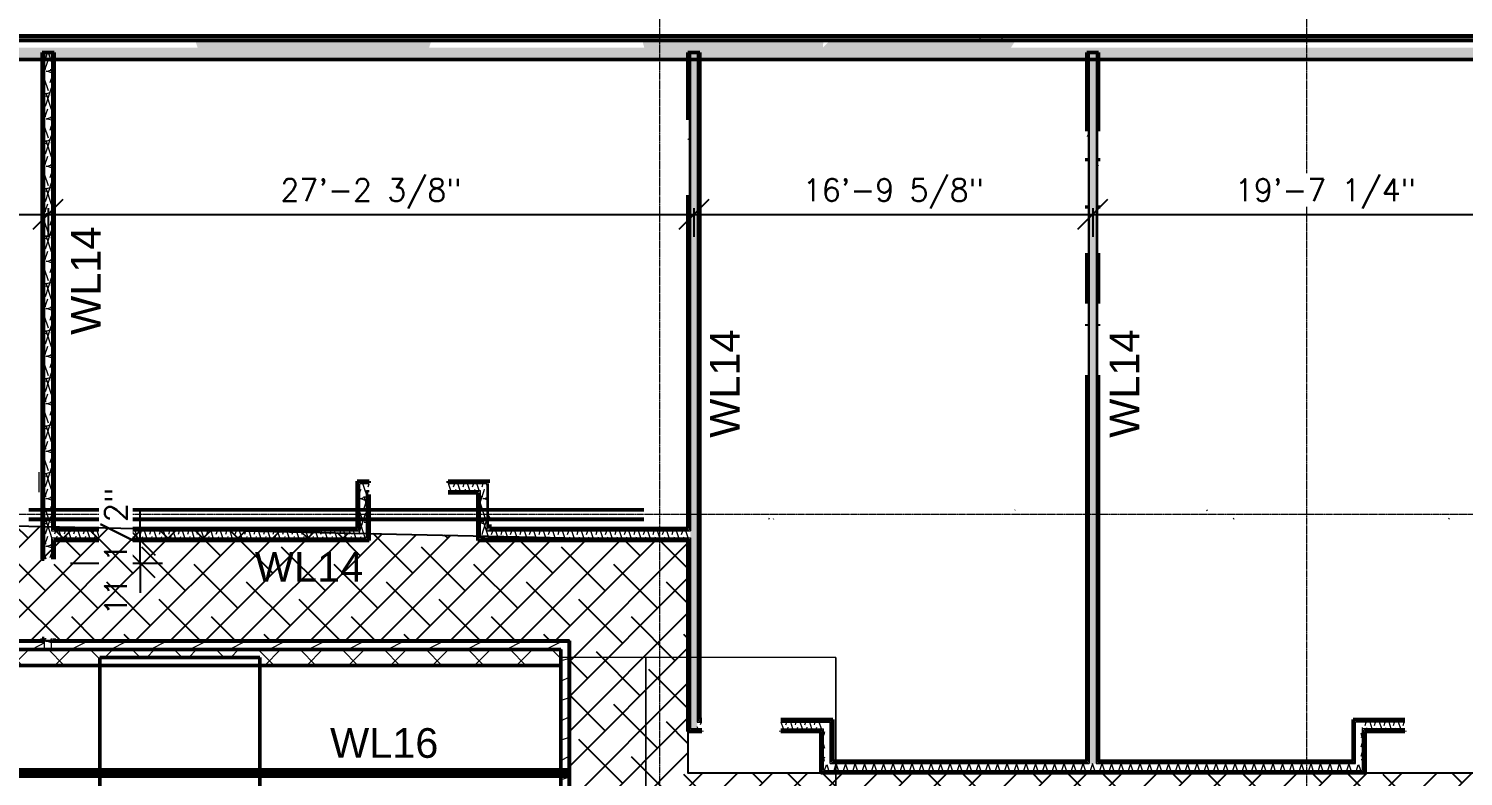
# Model space of a CAD drawing. Header units: inches. Extents: x -4294 to -464, y 9706 to 12475.
# Drawn here: x -3473 to -2748, y 11715 to 12093 of the extents above; entities that cross this region are included whole.
import ezdxf

# ---------------------------------------------------------------- set-up
doc = ezdxf.new("R2010")
doc.units = ezdxf.units.IN
doc.header["$MEASUREMENT"] = 0
for name, pattern in [('Aligning Line 1_8_', [0.25, 0.125, -0.125]), ('Dash 1_16_', [0.125, 0.0625, -0.0625]), ('Double Dash 3_8_', [1, 0.375, -0.125, 0.125, -0.125, 0.125, -0.125]), ('Grid Line 1_2_', [0.875, 0.5, -0.125, 0.125, -0.125])]:
    doc.linetypes.add(name, pattern=pattern)
for name, color, linetype, lineweight in [('0-1', 7, 'Continuous', 5), ('0-4', 147, 'Aligning Line 1_8_', 9), ('A-ANNO-DIMS', 211, 'Continuous', 9), ('A-DETL-THIN', 151, 'Continuous', 9), ('A-FLOR-1', 10, 'Continuous', 13), ('A-FLOR-2', 250, 'Continuous', 50), ('A-WALL', 113, 'Continuous', 13), ('A-WALL-10', 113, 'Continuous', 50), ('A-WALL-3', 10, 'Continuous', 13), ('A-WALL-5', 250, 'Continuous', 50), ('A-WALL-9', 113, 'Continuous', 5), ('A-WALL-PATT-2', 53, 'Continuous', 9), ('A-WALL-PATT-3', 8, 'Continuous', 9), ('A-WALL-PATT-4', 252, 'Continuous', 9), ('A-WALL-PATT-5', 111, 'Continuous', 9), ('C-PROP-LINE-1', 250, 'Double Dash 3_8_', 50), ('C-PROP-LINE-2', 91, 'Dash 1_16_', 50), ('I-WALL', 2, 'Continuous', 13), ('I-WALL-1', 2, 'Continuous', 50), ('I-WALL-2', 2, 'Continuous', 50), ('S-FNDN-4', 250, 'Continuous', 50), ('S-GRID-1', 1, 'Grid Line 1_2_', 9)]:
    doc.layers.add(name, color=color, linetype=linetype, lineweight=lineweight)
doc.layers.add('LOAD_HATCH', color=8, linetype='Continuous')
doc.layers.add('loads', color=1, linetype='Continuous')
doc.styles.add('Arial', font='arial.ttf', dxfattribs={"height": 22.5})
doc.styles.add('Century Gothic', font='simplex.shx', dxfattribs={"height": 11.25})
doc.dimstyles.new('OD__1_8__Tol__', dxfattribs={"dimscale": 12, "dimtxt": 11.746893, "dimasz": 1.25, "dimexe": 0.9375, "dimexo": 0.625, "dimgap": 0.15625, "dimtad": 1, "dimdec": 3, "dimrnd": 0.125, "dimzin": 3, "dimdsep": 46, "dimlunit": 4, "dimtxsty": 'Century Gothic', "dimsah": 1, "dimcen": 0.09, "dimdle": 0.9375, "dimazin": 0, "dimtfac": 1, "dimtdec": 4, "dimtix": 1, "dimtmove": 0, "dimatfit": 3, "dimfxl": 1, "dimtvp": 1, "dimtfill": 1, "dimfrac": 2, "dimtolj": 1, "dimtzin": 0, "dimarcsym": 2})
pattern_1 = [(0, (0, 0), (38.4, 9.6), [1.584, -27.216, 1.584, -27.216, -153.6]), (0, (0, 0), (38.4, 9.6), [-57.6, 1.584, -56.016, 1.584, -27.216, -67.2]), (0, (0, 0), (38.4, 9.6), [-144, 1.584, -17.616, 1.584, -46.416]), (120, (14.4, 4.8), (-27.513844, 28.4553755), [1.584, -27.216, 1.584, -27.216, -153.6]), (120, (14.4, 4.8), (-27.513844, 28.4553755), [-57.6, 1.584, -56.016, 1.584, -27.216, -67.2]), (120, (14.4, 4.8), (-27.513844, 28.4553755), [-144, 1.584, -17.616, 1.584, -46.416]), (240, (19.2, 24), (-10.886156, -38.0553755), [1.584, -27.216, 1.584, -27.216, -153.6]), (240, (19.2, 24), (-10.886156, -38.0553755), [-57.6, 1.584, -56.016, 1.584, -27.216, -67.2]), (240, (19.2, 24), (-10.886156, -38.0553755), [-144, 1.584, -17.616, 1.584, -46.416])]
pattern_2 = [(0, (3860.724, -12118.589), (38.4, 9.6), [1.584, -27.216, 1.584, -27.216, -153.6]), (0, (3860.724, -12118.589), (38.4, 9.6), [-57.6, 1.584, -56.016, 1.584, -27.216, -67.2]), (0, (3860.724, -12118.589), (38.4, 9.6), [-144, 1.584, -17.616, 1.584, -46.416]), (120, (3875.124, -12113.789), (-27.513844, 28.4553755), [1.584, -27.216, 1.584, -27.216, -153.6]), (120, (3875.124, -12113.789), (-27.513844, 28.4553755), [-57.6, 1.584, -56.016, 1.584, -27.216, -67.2]), (120, (3875.124, -12113.789), (-27.513844, 28.4553755), [-144, 1.584, -17.616, 1.584, -46.416]), (240, (3879.924, -12094.589), (-10.886156, -38.0553755), [1.584, -27.216, 1.584, -27.216, -153.6]), (240, (3879.924, -12094.589), (-10.886156, -38.0553755), [-57.6, 1.584, -56.016, 1.584, -27.216, -67.2]), (240, (3879.924, -12094.589), (-10.886156, -38.0553755), [-144, 1.584, -17.616, 1.584, -46.416])]
pattern_3 = [(161.57, (3861.3237, -12117.9894), (-4.80033747, -0.00041462), [0, -34.152, 3.792, 0]), (18.43, (3860.1237, -12117.9894), (-4.80033747, 0.00041462), [0, -34.152, 3.792, 0]), (108.43, (3861.3237, -12117.9894), (2.39913218, -12.00105099), [11.382, -26.562]), (71.57, (3860.1237, -12117.9894), (2.39913218, 12.00105099), [11.382, -26.562])]
pattern_4 = [(216.87, (3868.7207, -12098.5974), (59.9755286, 39.9843071), [9.996, -89.964]), (206.565, (3880.716, -12104.595), (-19.991807, -19.992219), [22.352, -22.352]), (198.435, (3880.716, -12114.5914), (-39.983821, -19.991955), [12.644, -50.576])]

# ---------------------------------------------------------------- blocks, each defined once
blk = doc.blocks.new('CTR - 1st Phase -Stairs _ Elevators_rvt-1-FLOOR PLAN - BASEMENT')
at = {"layer": 'A-WALL-PATT-4'}
h = blk.add_hatch(dxfattribs=at)
h.set_pattern_fill('FP_32', color=256, style=0, pattern_type=2)
h.set_pattern_definition([(45, (0, 0), (-10.606602, 10.606602), []), (135, (0, 0), (-10.606602, -10.606602), [])])
h.paths.add_polyline_path([(-3437.3, 11770.99), (-3437.3, 11774.99), (-3356.44, 11774.99), (-3356.44, 11770.99), (-3204.37, 11770.99), (-3204.37, 11778.99), (-3748.91, 11778.99), (-3748.91, 11770.99), (-3449.76, 11770.99)], flags=0)
at = {"layer": 'A-WALL-5'}
for p, q in [((-3204.37, 11778.99), (-3748.91, 11778.99)), ((-3204.37, 11770.99), (-3204.37, 11778.99)), ((-3748.91, 11770.99), (-3204.37, 11770.99))]:
    blk.add_line(p, q, dxfattribs=at)
blk = doc.blocks.new('Family - ___-1870574-FLOOR PLAN - BASEMENT')
at = {"layer": 'C-PROP-LINE-2'}
blk.add_line((-2098.26, 12088.59), (-3831.16, 12088.59), dxfattribs=at)
blk = doc.blocks.new('Family - ___-1878392-FLOOR PLAN - BASEMENT')
at = {"layer": 'C-PROP-LINE-1'}
blk.add_line((-3833.41, 12088.69), (-613.69, 12088.69), dxfattribs=at)
blk = doc.blocks.new('Family - ___-1870574-FLOOR PLAN - 1ST FLOOR')
at = {"layer": 'C-PROP-LINE-2'}
blk.add_line((-2098.26, 12088.59), (-3831.16, 12088.59), dxfattribs=at)
blk = doc.blocks.new('_Oblique')
at = {"color": 0, "linetype": 'ByBlock', "lineweight": -2}
blk.add_line((-0.5, -0.5), (0.5, 0.5), dxfattribs=at)
blk = doc.blocks.new('*D251')
at = {"layer": 'A-ANNO-DIMS', "color": 0, "lineweight": -2}
for p, q in [((-4038.48, 11767.74), (-4038.48, 12097.44)), ((-2525.91, 12086.19), (-4049.73, 12086.19)), ((-3756.41, 11778.99), (-4049.73, 11778.99))]:
    blk.add_line(p, q, dxfattribs=at)
at = {"layer": 'Defpoints', "color": 0}
for p in [(-4038.48, 12086.19), (-2518.41, 12086.19), (-3748.91, 11778.99)]:
    blk.add_point(p, dxfattribs=at)
at = {"layer": 'A-ANNO-DIMS', "color": 0, "lineweight": -2, "xscale": 15, "yscale": 15, "zscale": 15}
for p, rotation in [((-4038.48, 12086.19), 89.99999999999993), ((-4038.48, 11778.99), 269.9999999999999)]:
    blk.add_blockref('_Oblique', p, dxfattribs=dict(at, rotation=rotation))
at = {"layer": 'A-ANNO-DIMS', "color": 0, "insert": (-4048.93, 11932.59), "char_height": 11.25, "attachment_point": 5, "rotation": 90, "style": 'Century Gothic', "bg_fill": 3, "box_fill_scale": 1.25, "bg_fill_color": 257, "bg_fill_transparency": 0}
blk.add_mtext('\\A1;25\'-7 1/4"', dxfattribs=at)
blk = doc.blocks.new('*D255')
at = {"layer": 'A-ANNO-DIMS', "color": 0, "lineweight": -2}
for p, q in [((-3416.97, 11834.15), (-3416.97, 11849.15)), ((-3420.07, 11834.15), (-3405.72, 11834.15)), ((-3416.97, 11822.65), (-3416.97, 11834.15)), ((-3452.27, 11822.65), (-3405.72, 11822.65)), ((-3416.97, 11822.65), (-3416.97, 11807.65))]:
    blk.add_line(p, q, dxfattribs=at)
at = {"layer": 'Defpoints', "color": 0}
blk.add_point((-3459.77, 11822.65), dxfattribs=at)
at = {"layer": 'A-ANNO-DIMS', "color": 0, "lineweight": -2, "xscale": 15, "yscale": 15, "zscale": 15}
for p, rotation in [((-3416.97, 11834.15), 270), ((-3416.97, 11822.65), 90)]:
    blk.add_blockref('_Oblique', p, dxfattribs=dict(at, rotation=rotation))
at = {"layer": 'A-ANNO-DIMS', "color": 0, "insert": (-3427.41, 11828.4), "char_height": 11.25, "attachment_point": 5, "rotation": 90, "style": 'Century Gothic', "bg_fill": 3, "box_fill_scale": 1.25, "bg_fill_color": 257, "bg_fill_transparency": 0}
blk.add_mtext('\\A1;11 1/2"', dxfattribs=at)
at = {"layer": 'Defpoints', "color": 0}
for p in [(-3427.57, 11834.15), (-3416.97, 11834.15)]:
    blk.add_point(p, dxfattribs=at)
blk = doc.blocks.new('*D266')
at = {"layer": 'A-ANNO-DIMS', "color": 0, "lineweight": -2}
for p, q in [((-3828.32, 12001.99), (-3828.32, 11987.63)), ((-3463.52, 12001.99), (-3463.52, 11987.63)), ((-3839.57, 11998.88), (-3452.27, 11998.88))]:
    blk.add_line(p, q, dxfattribs=at)
at = {"layer": 'Defpoints', "color": 0}
for p in [(-3828.32, 12009.49), (-3463.52, 12009.49), (-3463.52, 11998.88)]:
    blk.add_point(p, dxfattribs=at)
at = {"layer": 'A-ANNO-DIMS', "color": 0, "lineweight": -2, "xscale": 15, "yscale": 15, "zscale": 15, "rotation": 180}
blk.add_blockref('_Oblique', (-3828.32, 11998.88), dxfattribs=at)
at = {"layer": 'A-ANNO-DIMS', "color": 0, "lineweight": -2, "xscale": 15, "yscale": 15, "zscale": 15}
blk.add_blockref('_Oblique', (-3463.52, 11998.88), dxfattribs=at)
at = {"layer": 'A-ANNO-DIMS', "color": 0, "insert": (-3645.92, 12009.33), "char_height": 11.25, "attachment_point": 5, "style": 'Century Gothic', "bg_fill": 3, "box_fill_scale": 1.25, "bg_fill_color": 257, "bg_fill_transparency": 0}
blk.add_mtext('\\A1;30\'-4 3/4"', dxfattribs=at)
blk = doc.blocks.new('*D267')
at = {"layer": 'A-ANNO-DIMS', "color": 0, "lineweight": -2}
for p, q in [((-3463.52, 12001.99), (-3463.52, 11987.63)), ((-3137.12, 12001.99), (-3137.12, 11987.63)), ((-3474.77, 11998.88), (-3125.87, 11998.88))]:
    blk.add_line(p, q, dxfattribs=at)
at = {"layer": 'Defpoints', "color": 0}
for p in [(-3463.52, 12009.49), (-3137.12, 12009.49), (-3137.12, 11998.88)]:
    blk.add_point(p, dxfattribs=at)
at = {"layer": 'A-ANNO-DIMS', "color": 0, "lineweight": -2, "xscale": 15, "yscale": 15, "zscale": 15, "rotation": 180}
blk.add_blockref('_Oblique', (-3463.52, 11998.88), dxfattribs=at)
at = {"layer": 'A-ANNO-DIMS', "color": 0, "lineweight": -2, "xscale": 15, "yscale": 15, "zscale": 15}
blk.add_blockref('_Oblique', (-3137.12, 11998.88), dxfattribs=at)
at = {"layer": 'A-ANNO-DIMS', "color": 0, "insert": (-3300.32, 12009.33), "char_height": 11.25, "attachment_point": 5, "style": 'Century Gothic', "bg_fill": 3, "box_fill_scale": 1.25, "bg_fill_color": 257, "bg_fill_transparency": 0}
blk.add_mtext('\\A1;27\'-2 3/8"', dxfattribs=at)
blk = doc.blocks.new('*D268')
at = {"layer": 'A-ANNO-DIMS', "color": 0, "lineweight": -2}
for p, q in [((-3137.12, 12001.99), (-3137.12, 11987.63)), ((-2935.52, 12001.99), (-2935.52, 11987.63)), ((-3148.37, 11998.88), (-2924.27, 11998.88))]:
    blk.add_line(p, q, dxfattribs=at)
at = {"layer": 'Defpoints', "color": 0}
for p in [(-3137.12, 12009.49), (-2935.52, 12009.49), (-2935.52, 11998.88)]:
    blk.add_point(p, dxfattribs=at)
at = {"layer": 'A-ANNO-DIMS', "color": 0, "lineweight": -2, "xscale": 15, "yscale": 15, "zscale": 15, "rotation": 180}
blk.add_blockref('_Oblique', (-3137.12, 11998.88), dxfattribs=at)
at = {"layer": 'A-ANNO-DIMS', "color": 0, "lineweight": -2, "xscale": 15, "yscale": 15, "zscale": 15}
blk.add_blockref('_Oblique', (-2935.52, 11998.88), dxfattribs=at)
at = {"layer": 'A-ANNO-DIMS', "color": 0, "insert": (-3036.32, 12009.33), "char_height": 11.25, "attachment_point": 5, "style": 'Century Gothic', "bg_fill": 3, "box_fill_scale": 1.25, "bg_fill_color": 257, "bg_fill_transparency": 0}
blk.add_mtext('\\A1;16\'-9 5/8"', dxfattribs=at)
blk = doc.blocks.new('*D269')
at = {"layer": 'A-ANNO-DIMS', "color": 0, "lineweight": -2}
for p, q in [((-2935.52, 12001.99), (-2935.52, 11987.63)), ((-2700.32, 12001.99), (-2700.32, 11987.63)), ((-2946.77, 11998.88), (-2689.07, 11998.88))]:
    blk.add_line(p, q, dxfattribs=at)
at = {"layer": 'Defpoints', "color": 0}
for p in [(-2935.52, 12009.49), (-2700.32, 12009.49), (-2700.32, 11998.88)]:
    blk.add_point(p, dxfattribs=at)
at = {"layer": 'A-ANNO-DIMS', "color": 0, "lineweight": -2, "xscale": 15, "yscale": 15, "zscale": 15, "rotation": 180}
blk.add_blockref('_Oblique', (-2935.52, 11998.88), dxfattribs=at)
at = {"layer": 'A-ANNO-DIMS', "color": 0, "lineweight": -2, "xscale": 15, "yscale": 15, "zscale": 15}
blk.add_blockref('_Oblique', (-2700.32, 11998.88), dxfattribs=at)
at = {"layer": 'A-ANNO-DIMS', "color": 0, "insert": (-2817.92, 12009.33), "char_height": 11.25, "attachment_point": 5, "style": 'Century Gothic', "bg_fill": 3, "box_fill_scale": 1.25, "bg_fill_color": 257, "bg_fill_transparency": 0}
blk.add_mtext('\\A1;19\'-7 1/4"', dxfattribs=at)
blk = doc.blocks.new('zw$4457')
at = {"layer": 'A-WALL'}
blk.add_hatch(color=256, dxfattribs=at).paths.add_polyline_path([(656.6, -579.6), (656.6, -339.35), (656.35, -339.3769), (656.35, -579.6)], flags=0)
at = {"layer": 'A-WALL-9'}
blk.add_hatch(color=256, dxfattribs=at).paths.add_polyline_path([(394.825, -339.6), (656.35, -339.6), (656.35, -339.35), (112.0625, -339.35), (112.0625, -339.6), (300.6932, -339.6)], flags=0)
at = {"layer": 'A-WALL-PATT-5'}
h = blk.add_hatch(dxfattribs=at)
h.set_pattern_fill('FP_3', color=256, style=0, pattern_type=2)
h.set_pattern_definition(pattern_2)
h.paths.add_polyline_path([(394.825, -281.4375), (394.825, -218.5861), (394.2, -218.5891), (394.2, -281.4375)], flags=0)
h.paths.add_polyline_path([(394.2, -215.095), (394.825, -215.0891), (394.825, -37.9), (394.2, -37.9), (394.2, -215.0891)], flags=0)
h = blk.add_hatch(dxfattribs=at)
h.set_pattern_fill('FP_3', color=256, style=0, pattern_type=2)
h.set_pattern_definition(pattern_2)
h.paths.add_polyline_path([(395.45, -281.4375), (395.45, -218.5891), (394.825, -218.5891), (394.825, -281.4375)], flags=0)
h.paths.add_polyline_path([(394.825, -215.0921), (395.45, -215.0891), (395.45, -37.9), (394.825, -37.9), (394.825, -215.0891)], flags=0)
h = blk.add_hatch(dxfattribs=at)
h.set_pattern_fill('FP_19', color=256, style=0, pattern_type=2)
h.set_pattern_definition(pattern_3)
h.paths.add_polyline_path([(397.1688, -281.4375), (398.95, -281.4375), (398.95, -37.9), (395.45, -37.9), (395.45, -281.4375)], flags=0)
h = blk.add_hatch(dxfattribs=at)
h.set_pattern_fill('FP_3', color=256, style=0, pattern_type=2)
h.set_pattern_definition(pattern_2)
h.paths.add_polyline_path([(399.575, -279.6875), (399.575, -161.5621), (398.95, -161.5621), (398.95, -279.6875)], flags=0)
h.paths.add_polyline_path([(398.95, -158.0621), (399.575, -158.0621), (399.575, -37.9), (398.95, -37.9), (398.95, -149.6536)], flags=0)
h = blk.add_hatch(dxfattribs=at)
h.set_pattern_fill('FP_3', color=256, style=0, pattern_type=2)
h.set_pattern_definition(pattern_2)
h.paths.add_polyline_path([(399.948, -279.0625), (400.2, -279.0625), (400.2, -161.5621), (399.575, -161.5621), (399.575, -279.0625), (399.6344, -279.0625)], flags=0)
h.paths.add_polyline_path([(400.2, -158.0621), (400.2, -37.9), (399.575, -37.9), (399.575, -158.0621), (399.8872, -158.0621)], flags=0)
h = blk.add_hatch(dxfattribs=at)
h.set_pattern_fill('FP_3', color=256, style=0, pattern_type=2)
h.set_pattern_definition(pattern_2)
h.paths.add_polyline_path([(720.6, -381), (721.225, -381), (721.225, -283.8125), (720.6, -283.8125), (720.6, -380.375)], flags=0)
h.paths.add_polyline_path([(721.225, -279.0625), (721.225, -37.9), (720.6, -37.9), (720.6, -279.0625)], flags=0)
h = blk.add_hatch(dxfattribs=at)
h.set_pattern_fill('FP_3', color=256, style=0, pattern_type=2)
h.set_pattern_definition(pattern_2)
h.paths.add_polyline_path([(721.225, -380.375), (721.85, -380.375), (721.85, -283.1875), (721.225, -283.1875), (721.225, -378.0033)], flags=0)
h.paths.add_polyline_path([(721.85, -279.6875), (721.85, -37.9), (721.225, -37.9), (721.225, -279.6875)], flags=0)
h = blk.add_hatch(dxfattribs=at)
h.set_pattern_fill('FP_19', color=256, style=0, pattern_type=2)
h.set_pattern_definition(pattern_3)
h.paths.add_polyline_path([(721.85, -379.75), (725.35, -379.75), (725.35, -37.9), (721.85, -37.9), (721.85, -378.0033)], flags=0)
h = blk.add_hatch(dxfattribs=at)
h.set_pattern_fill('FP_3', color=256, style=0, pattern_type=2)
h.set_pattern_definition(pattern_2)
h.paths.add_polyline_path([(725.35, -376.25), (725.975, -376.25), (725.975, -37.9), (725.35, -37.9), (725.35, -336.4852)], flags=0)
h = blk.add_hatch(dxfattribs=at)
h.set_pattern_fill('FP_3', color=256, style=0, pattern_type=2)
h.set_pattern_definition(pattern_2)
h.paths.add_polyline_path([(725.975, -375.625), (726.6, -375.625), (726.6, -37.9), (725.975, -37.9), (725.975, -336.4852)], flags=0)
h = blk.add_hatch(dxfattribs=at)
h.set_pattern_fill('FP_3', color=256, style=0, pattern_type=2)
h.set_pattern_definition(pattern_2)
h.paths.add_polyline_path([(922.825, -395.95), (922.825, -205.1), (922.2, -205.1), (922.2, -395.95)], flags=0)
h.paths.add_polyline_path([(922.2, -201.6), (922.825, -201.5513), (922.825, -37.9), (922.2, -37.9), (922.2, -77.725), (922.3264, -77.725), (922.3264, -91.225), (922.2, -91.225), (922.2, -92.725), (922.3264, -92.725), (922.3264, -115.225), (922.2, -115.225), (922.2, -116.725), (922.3264, -116.725), (922.3264, -139.225), (922.2, -139.225), (922.2, -164.725), (922.3264, -164.725), (922.3264, -175.225), (922.2, -175.225), (922.2, -175.975), (922.3264, -175.975), (922.3264, -200.975), (922.2, -200.975), (922.2, -201.5513)], flags=0)
h = blk.add_hatch(dxfattribs=at)
h.set_pattern_fill('FP_3', color=256, style=0, pattern_type=2)
h.set_pattern_definition(pattern_2)
h.paths.add_polyline_path([(922.825, -396.575), (923.45, -396.572), (923.45, -205.1), (922.825, -205.1), (922.825, -395.95)], flags=0)
h.paths.add_polyline_path([(922.825, -201.6), (923.45, -201.5513), (923.45, -37.9), (922.825, -37.9), (922.825, -201.5513)], flags=0)
h = blk.add_hatch(dxfattribs=at)
h.set_pattern_fill('FP_19', color=256, style=0, pattern_type=2)
h.set_pattern_definition(pattern_3)
h.paths.add_polyline_path([(926.95, -397.2), (926.95, -37.9), (923.45, -37.9), (923.45, -397.2)], flags=0)
h = blk.add_hatch(dxfattribs=at)
h.set_pattern_fill('FP_3', color=256, style=0, pattern_type=2)
h.set_pattern_definition(pattern_2)
h.paths.add_polyline_path([(927.575, -396.575), (927.575, -205.1), (926.95, -205.1), (926.95, -396.575)], flags=0)
h.paths.add_polyline_path([(926.95, -201.6), (927.575, -201.5513), (927.575, -37.9), (926.95, -37.9), (926.95, -201.5513)], flags=0)
h = blk.add_hatch(dxfattribs=at)
h.set_pattern_fill('FP_3', color=256, style=0, pattern_type=2)
h.set_pattern_definition(pattern_2)
h.paths.add_polyline_path([(928.2, -395.95), (928.2, -205.1), (927.575, -205.1), (927.575, -395.95)], flags=0)
h.paths.add_polyline_path([(928.2, -201.6), (928.2, -37.9), (927.575, -37.9), (927.575, -201.6)], flags=0)
h = blk.add_hatch(dxfattribs=at)
h.set_pattern_fill('FP_19', color=256, style=0, pattern_type=2)
h.set_pattern_definition(pattern_3)
h.paths.add_polyline_path([(559.475, -259.1875), (559.475, -255.6875), (554.725, -255.6875), (554.725, -259.1875), (558.225, -259.1875)], flags=0)
h.paths.add_polyline_path([(619.2041, -259.1875), (619.2041, -255.6875), (599.475, -255.6875), (599.475, -259.1875), (617.6845, -259.1875)], flags=0)
h = blk.add_hatch(dxfattribs=at)
h.set_pattern_fill('FP_19', color=256, style=0, pattern_type=2)
h.set_pattern_definition(pattern_3)
h.paths.add_polyline_path([(558.225, -279.6875), (558.225, -259.1875), (554.725, -259.1875), (554.725, -279.6875)], flags=0)
h = blk.add_hatch(dxfattribs=at)
h.set_pattern_fill('FP_3', color=256, style=0, pattern_type=2)
h.set_pattern_definition(pattern_2)
h.paths.add_polyline_path([(558.225, -283.1875), (558.85, -283.185), (558.8283, -259.8125), (558.225, -259.8125), (558.225, -279.6875)], flags=0)
h = blk.add_hatch(dxfattribs=at)
h.set_pattern_fill('FP_3', color=256, style=0, pattern_type=2)
h.set_pattern_definition(pattern_2)
h.paths.add_polyline_path([(559.475, -283.8125), (559.475, -260.4375), (558.85, -260.4375), (558.85, -283.8125), (558.9616, -283.8125)], flags=0)
h = blk.add_hatch(dxfattribs=at)
h.set_pattern_fill('FP_3', color=256, style=0, pattern_type=2)
h.set_pattern_definition(pattern_2)
h.paths.add_polyline_path([(614.9675, -283.8125), (615.0791, -283.8125), (615.0791, -260.4375), (614.4541, -260.4375), (614.4541, -283.8125)], flags=0)
h = blk.add_hatch(dxfattribs=at)
h.set_pattern_fill('FP_19', color=256, style=0, pattern_type=2)
h.set_pattern_definition(pattern_3)
h.paths.add_polyline_path([(619.2041, -279.6875), (619.2041, -259.1875), (615.7041, -259.1875), (615.7041, -279.6875), (617.6845, -279.6875)], flags=0)
h = blk.add_hatch(dxfattribs=at)
h.set_pattern_fill('FP_3', color=256, style=0, pattern_type=2)
h.set_pattern_definition(pattern_2)
h.paths.add_polyline_path([(619.2041, -279.0625), (619.8291, -279.0625), (619.8291, -255.6875), (619.2041, -255.6875), (619.2041, -278.4375)], flags=0)
h = blk.add_hatch(dxfattribs=at)
h.set_pattern_fill('FP_3', color=256, style=0, pattern_type=2)
h.set_pattern_definition(pattern_2)
h.paths.add_polyline_path([(619.8291, -278.4375), (620.4541, -278.4375), (620.4541, -255.0625), (619.8291, -255.0625), (619.8291, -278.4336)], flags=0)
h = blk.add_hatch(dxfattribs=at)
h.set_pattern_fill('FP_19', color=256, style=0, pattern_type=2)
h.set_pattern_definition(pattern_3)
h.paths.add_polyline_path([(395.45, -339.35), (398.95, -339.35), (398.95, -333.9375), (395.45, -333.9375), (395.45, -339.3466)], flags=0)
h.paths.add_polyline_path([(397.1688, -293.9375), (398.95, -293.9375), (398.95, -281.4375), (395.45, -281.4375), (395.45, -293.9375), (397.1375, -293.9375)], flags=0)
h = blk.add_hatch(dxfattribs=at)
h.set_pattern_fill('FP_19', color=256, style=0, pattern_type=2)
h.set_pattern_definition(pattern_3)
h.paths.add_polyline_path([(548.7733, -283.1875), (558.225, -283.1875), (558.225, -279.6875), (398.95, -279.6875), (398.95, -283.1875), (540.8278, -283.1875)], flags=0)
h = blk.add_hatch(dxfattribs=at)
h.set_pattern_fill('FP_3', color=256, style=0, pattern_type=2)
h.set_pattern_definition(pattern_2)
h.paths.add_polyline_path([(438.5155, -279.6875), (554.725, -279.6875), (554.725, -279.0625), (399.575, -279.065), (399.575, -279.6875), (433.9911, -279.6875)], flags=0)
h = blk.add_hatch(dxfattribs=at)
h.set_pattern_fill('FP_3', color=256, style=0, pattern_type=2)
h.set_pattern_definition(pattern_2)
h.paths.add_polyline_path([(548.7733, -279.0625), (554.1, -279.0625), (554.1, -278.4375), (400.2, -278.4375), (400.2, -279.0625), (532.3806, -279.0625)], flags=0)
h = blk.add_hatch(dxfattribs=at)
h.set_pattern_fill('FP_19', color=256, style=0, pattern_type=2)
h.set_pattern_definition(pattern_3)
h.paths.add_polyline_path([(714.16, -283.1875), (721.85, -283.1875), (721.85, -279.6875), (615.7041, -279.6875), (615.7041, -283.1875), (686.5956, -283.1875)], flags=0)
h = blk.add_hatch(dxfattribs=at)
h.set_pattern_fill('FP_3', color=256, style=0, pattern_type=2)
h.set_pattern_definition(pattern_2)
h.paths.add_polyline_path([(721.225, -279.6875), (721.225, -279.0625), (619.2041, -279.0625), (619.2041, -279.6875), (720.6, -279.6875)], flags=0)
h = blk.add_hatch(dxfattribs=at)
h.set_pattern_fill('FP_3', color=256, style=0, pattern_type=2)
h.set_pattern_definition(pattern_2)
h.paths.add_polyline_path([(656.2041, -279.0625), (720.6, -279.0625), (720.6, -278.4375), (619.8291, -278.4375), (619.8291, -279.0625), (631.4667, -279.0625)], flags=0)
h = blk.add_hatch(dxfattribs=at)
h.set_pattern_fill('FP_3', color=256, style=0, pattern_type=2)
h.set_pattern_definition(pattern_2)
h.paths.add_polyline_path([(548.7733, -283.8125), (558.85, -283.8125), (558.85, -283.1875), (399.575, -283.1875), (399.575, -283.8125), (542.1077, -283.8125)], flags=0)
h = blk.add_hatch(dxfattribs=at)
h.set_pattern_fill('FP_3', color=256, style=0, pattern_type=2)
h.set_pattern_definition(pattern_2)
h.paths.add_polyline_path([(554.725, -284.4375), (559.475, -284.4375), (559.475, -283.8125), (400.2, -283.8125), (400.2, -284.4375), (548.7733, -284.4375)], flags=0)
h = blk.add_hatch(dxfattribs=at)
h.set_pattern_fill('FP_3', color=256, style=0, pattern_type=2)
h.set_pattern_definition(pattern_2)
h.paths.add_polyline_path([(714.16, -284.4375), (720.6, -284.4375), (720.6, -283.8125), (614.4541, -283.8125), (614.4541, -284.4375), (686.5956, -284.4375)], flags=0)
h = blk.add_hatch(dxfattribs=at)
h.set_pattern_fill('FP_3', color=256, style=0, pattern_type=2)
h.set_pattern_definition(pattern_2)
h.paths.add_polyline_path([(720.6, -283.8125), (721.225, -283.8125), (721.2209, -283.1875), (615.0791, -283.1875), (615.0791, -283.8125), (714.16, -283.8125)], flags=0)
h = blk.add_hatch(dxfattribs=at)
h.set_pattern_fill('FP_7', color=256, style=0, pattern_type=2)
h.set_pattern_definition(pattern_4)
h.paths.add_polyline_path([(115.5625, -339.35), (395.45, -339.3466), (395.45, -335.85), (115.5625, -335.8514), (115.5625, -336.4852)], flags=0)
h.paths.add_polyline_path([(656.35, -339.35), (656.6, -339.35), (656.6, -335.85), (398.95, -335.85), (398.95, -339.35), (655.838, -339.35)], flags=0)
h = blk.add_hatch(dxfattribs=at)
h.set_pattern_fill('FP_3', color=256, style=0, pattern_type=2)
h.set_pattern_definition(pattern_2)
h.paths.add_polyline_path([(177.675, -335.85), (394.825, -335.85), (394.825, -335.225), (116.1875, -335.225), (116.1875, -335.85), (157.525, -335.85)], flags=0)
h.paths.add_polyline_path([(656.6, -335.85), (660.1, -335.85), (660.0984, -335.225), (399.575, -335.225), (399.575, -335.85), (656.35, -335.85)], flags=0)
h = blk.add_hatch(dxfattribs=at)
h.set_pattern_fill('FP_7', color=256, style=0, pattern_type=2)
h.set_pattern_definition(pattern_4)
h.paths.add_polyline_path([(656.601, -579.85), (660.1, -579.85), (660.1, -335.85), (656.6, -335.85), (656.6, -579.85)], flags=0)
h = blk.add_hatch(dxfattribs=at)
h.set_pattern_fill('FP_3', color=256, style=0, pattern_type=2)
h.set_pattern_definition(pattern_2)
h.paths.add_polyline_path([(660.725, -583.35), (660.725, -335.225), (660.1, -335.225), (660.1546, -583.35)], flags=0)
h = blk.add_hatch(dxfattribs=at)
h.set_pattern_fill('FP_19', color=256, style=0, pattern_type=2)
h.set_pattern_definition(pattern_3)
h.paths.add_polyline_path([(725.35, -379.75), (727.6, -379.75), (727.6, -376.25), (725.35, -376.25), (725.35, -378.8125)], flags=0)
h.paths.add_polyline_path([(767.6, -379.75), (789.05, -379.75), (789.05, -376.25), (767.6, -376.25), (767.6, -378.8125)], flags=0)
h = blk.add_hatch(dxfattribs=at)
h.set_pattern_fill('FP_19', color=256, style=0, pattern_type=2)
h.set_pattern_definition(pattern_3)
h.paths.add_polyline_path([(792.55, -400.7), (792.55, -397.85), (789.8014, -397.85), (789.8014, -378.9986), (789.1764, -379.6236), (789.1764, -376.25), (789.05, -376.25), (789.05, -400.7)], flags=0)
h = blk.add_hatch(dxfattribs=at)
h.set_pattern_fill('FP_19', color=256, style=0, pattern_type=2)
h.set_pattern_definition(pattern_3)
h.paths.add_polyline_path([(1061.575, -397.2), (1061.575, -376.25), (1061.4764, -376.25), (1061.4764, -379.6514), (1060.8514, -379.0264), (1060.8514, -395.95), (1061.4764, -395.9676), (1061.5248, -397.2)], flags=0)
h = blk.add_hatch(dxfattribs=at)
h.set_pattern_fill('FP_19', color=256, style=0, pattern_type=2)
h.set_pattern_definition(pattern_3)
h.paths.add_polyline_path([(1124.025, -379.75), (1125.275, -379.75), (1125.275, -376.25), (1123.025, -376.25), (1123.025, -379.75)], flags=0)
h.paths.add_polyline_path([(1064.4935, -379.75), (1083.025, -379.75), (1083.025, -376.25), (1061.575, -376.25), (1061.575, -379.75), (1062.825, -379.75)], flags=0)
h = blk.add_hatch(dxfattribs=at)
h.set_pattern_fill('FP_3', color=256, style=0, pattern_type=2)
h.set_pattern_definition(pattern_2)
h.paths.add_polyline_path([(788.425, -401.325), (789.05, -401.325), (789.05, -379.75), (788.425, -379.75), (788.425, -400.8451)], flags=0)
h = blk.add_hatch(dxfattribs=at)
h.set_pattern_fill('FP_3', color=256, style=0, pattern_type=2)
h.set_pattern_definition(pattern_2)
h.paths.add_polyline_path([(1124.025, -380.375), (1124.65, -380.375), (1124.6249, -379.75), (1123.025, -379.75), (1123.025, -380.375)], flags=0)
h.paths.add_polyline_path([(1062.3116, -380.375), (1083.025, -380.375), (1083.025, -379.75), (1062.2, -379.75), (1062.2, -380.375)], flags=0)
h = blk.add_hatch(dxfattribs=at)
h.set_pattern_fill('FP_19', color=256, style=0, pattern_type=2)
h.set_pattern_definition(pattern_3)
h.paths.add_polyline_path([(943.3473, -400.7), (1061.575, -400.7), (1061.575, -397.2), (1061.4764, -397.2), (1061.4764, -397.85), (1058.7157, -397.8407), (1058.075, -397.2), (793.8, -397.2), (793.8, -397.85), (792.55, -397.85), (792.55, -400.7), (934.6757, -400.7)], flags=0)
h = blk.add_hatch(dxfattribs=at)
h.set_pattern_fill('FP_3', color=256, style=0, pattern_type=2)
h.set_pattern_definition(pattern_2)
h.paths.add_polyline_path([(1056.7264, -396.575), (1057.3514, -396.5745), (1057.3514, -396.4764), (1056.825, -395.95), (927.575, -395.95), (927.575, -396.575), (1044.9335, -396.575)], flags=0)
h.paths.add_polyline_path([(793.9264, -396.575), (922.825, -396.575), (922.825, -395.95), (793.8, -395.95), (793.8, -396.575)], flags=0)
h = blk.add_hatch(dxfattribs=at)
h.set_pattern_fill('FP_3', color=256, style=0, pattern_type=2)
h.set_pattern_definition(pattern_2)
h.paths.add_polyline_path([(927.575, -397.2), (1057.3514, -397.1965), (1057.3514, -396.575), (926.95, -396.575), (926.95, -397.2)], flags=0)
h.paths.add_polyline_path([(793.9264, -397.2), (923.45, -397.2), (923.45, -396.575), (793.8, -396.575), (793.8, -397.2)], flags=0)
h = blk.add_hatch(dxfattribs=at)
h.set_pattern_fill('FP_3', color=256, style=0, pattern_type=2)
h.set_pattern_definition(pattern_2)
h.paths.add_polyline_path([(1061.575, -401.95), (1062.825, -401.95), (1062.825, -401.325), (788.425, -401.3375), (788.425, -401.95), (1044.9335, -401.95)], flags=0)
h = blk.add_hatch(dxfattribs=at)
h.set_pattern_fill('FP_3', color=256, style=0, pattern_type=2)
h.set_pattern_definition(pattern_2)
h.paths.add_polyline_path([(1044.9335, -401.325), (1062.2, -401.325), (1062.2, -400.7), (789.05, -400.7), (789.05, -401.325), (1017.369, -401.325)], flags=0)
at = {"layer": 'I-WALL'}
h = blk.add_hatch(color=256, dxfattribs=at)
h.paths.add_polyline_path([(1123.2831, -381), (1124.025, -381), (1124.025, -380.375), (1123.025, -380.375), (1123.025, -381)], flags=0)
h.paths.add_polyline_path([(1064.4935, -381), (1083.025, -381), (1083.025, -380.375), (1062.825, -380.375), (1062.825, -381)], flags=0)
at = {"layer": 'A-WALL'}
for p, q in [((394.825, -37.9), (394.825, -293.9375)), ((395.45, -37.9), (395.45, -293.9375)), ((398.95, -37.9), (398.95, -279.6875)), ((399.575, -37.9), (399.575, -279.0625)), ((721.225, -37.9), (721.225, -279.0625)), ((721.85, -37.9), (721.85, -279.6875)), ((725.35, -37.9), (725.35, -376.25)), ((725.975, -37.9), (725.975, -375.625)), ((922.825, -37.9), (922.825, -396.575)), ((923.45, -37.9), (923.45, -397.2)), ((926.95, -37.9), (926.95, -397.2)), ((927.575, -37.9), (927.575, -396.575)), ((554.1, -255.0625), (559.475, -255.0625)), ((554.1, -279.0625), (554.1, -255.0625)), ((554.725, -255.6875), (559.475, -255.6875)), ((554.725, -279.6875), (554.725, -255.6875)), ((558.225, -259.1875), (559.475, -259.1875)), ((558.225, -283.1875), (558.225, -259.1875)), ((558.85, -259.8125), (559.475, -259.8125)), ((558.85, -283.8125), (558.85, -259.8125)), ((599.475, -255.0625), (619.8291, -255.0625)), ((599.475, -255.6875), (619.2041, -255.6875)), ((599.475, -259.1875), (615.7041, -259.1875)), ((599.475, -259.8125), (615.0791, -259.8125)), ((615.0791, -283.8125), (615.0791, -260.4375)), ((615.7041, -283.1875), (615.7041, -259.1875)), ((619.2041, -279.6875), (619.2041, -255.6875)), ((619.8291, -278.4375), (619.8291, -255.6875)), ((398.95, -279.6875), (554.725, -279.6875)), ((400.2, -279.0625), (554.1, -279.0625)), ((619.2041, -279.6875), (721.85, -279.6875)), ((619.8291, -279.0625), (721.225, -279.0625)), ((398.95, -283.1875), (398.95, -293.9375)), ((398.95, -283.1875), (558.225, -283.1875)), ((399.575, -283.8125), (399.575, -293.9375)), ((400.2, -283.8125), (558.85, -283.8125)), ((615.0791, -283.8125), (721.225, -283.8125)), ((615.7041, -283.1875), (721.85, -283.1875)), ((721.225, -283.8125), (721.225, -380.375)), ((721.85, -283.1875), (721.85, -379.75)), ((112.0625, -339.35), (656.6, -339.35)), ((115.5625, -335.85), (395.45, -335.85)), ((394.825, -333.9375), (394.825, -335.85)), ((395.45, -339.35), (395.45, -333.9375)), ((398.95, -339.35), (398.95, -333.9375)), ((398.95, -335.85), (660.1, -335.85)), ((399.575, -333.9375), (399.575, -335.85)), ((656.6, -579.85), (656.6, -339.35)), ((660.1, -583.35), (660.1, -335.85)), ((725.35, -376.25), (727.6, -376.25)), ((725.975, -375.625), (727.6, -375.625)), ((767.6, -375.625), (793.175, -375.625)), ((767.6, -376.25), (792.55, -376.25)), ((792.55, -397.2), (792.55, -376.25)), ((793.175, -396.575), (793.175, -375.625)), ((1083.025, -375.625), (1057.45, -375.625)), ((1057.45, -396.575), (1057.45, -375.625)), ((1083.025, -376.25), (1058.075, -376.25)), ((1058.075, -397.2), (1058.075, -376.25)), ((727.6, -380.375), (721.225, -380.375)), ((727.6, -379.75), (721.85, -379.75)), ((767.6, -379.75), (789.05, -379.75)), ((767.6, -380.375), (788.425, -380.375)), ((788.425, -401.325), (788.425, -380.375)), ((789.05, -400.7), (789.05, -379.75)), ((1083.025, -379.75), (1061.575, -379.75)), ((1061.575, -400.7), (1061.575, -379.75)), ((1083.025, -380.375), (1062.2, -380.375)), ((1062.2, -401.325), (1062.2, -380.375)), ((1062.825, -380.375), (1062.825, -381)), ((792.55, -397.2), (923.45, -397.2)), ((793.175, -396.575), (922.825, -396.575)), ((926.95, -397.2), (1058.075, -397.2)), ((927.575, -396.575), (1057.45, -396.575)), ((788.425, -401.325), (1062.2, -401.325)), ((789.05, -400.7), (1061.575, -400.7))]:
    blk.add_line(p, q, dxfattribs=at)
at = {"layer": 'A-WALL-10'}
for p, q in [((111.8125, -339.6), (656.35, -339.6)), ((394.2, -335.225), (116.1875, -335.225)), ((660.725, -335.225), (400.2, -335.225)), ((656.35, -339.6), (656.35, -579.6)), ((660.725, -583.975), (660.725, -335.225))]:
    blk.add_line(p, q, dxfattribs=at)
at = {"layer": 'I-WALL-2'}
for p, q in [((400.2, -37.9), (394.2, -37.9)), ((394.2, -37.9), (394.2, -293.9375)), ((400.2, -278.4375), (400.2, -37.9)), ((726.6, -37.9), (720.6, -37.9)), ((720.6, -37.9), (720.6, -71.9103)), ((726.6, -375), (726.6, -37.9)), ((928.2, -37.9), (922.2, -37.9)), ((922.2, -37.9), (922.2, -77.725)), ((928.2, -77.725), (928.2, -37.9)), ((922.2, -91.225), (922.2, -92.725)), ((928.2, -92.725), (928.2, -91.225)), ((720.6, -109.9103), (720.6, -278.4375)), ((922.2, -115.225), (922.2, -116.725)), ((928.2, -116.725), (928.2, -115.225)), ((922.2, -139.225), (922.2, -164.725)), ((928.2, -164.725), (928.2, -139.225)), ((922.2, -175.225), (922.2, -175.975)), ((928.2, -175.975), (928.2, -175.225)), ((922.2, -200.975), (922.2, -395.95)), ((928.2, -395.95), (928.2, -200.975)), ((559.475, -254.4375), (553.475, -254.4375)), ((553.475, -254.4375), (553.475, -278.4375)), ((559.475, -255.4375), (559.475, -254.4375)), ((620.4541, -254.4375), (599.475, -254.4375)), ((599.475, -254.4375), (599.475, -255.4375)), ((599.475, -260.4375), (614.4541, -260.4375)), ((614.4541, -260.4375), (614.4541, -284.4375)), ((559.475, -284.4375), (559.475, -261.1875)), ((553.475, -278.4375), (400.2, -278.4375)), ((620.4541, -278.4375), (620.4541, -276.4375)), ((720.6, -278.4375), (620.4541, -278.4375)), ((400.2, -293.9375), (400.2, -284.4375)), ((400.2, -284.4375), (559.475, -284.4375)), ((614.4541, -284.4375), (720.6, -284.4375)), ((720.6, -284.4375), (720.6, -381)), ((394.2, -293.9375), (395.2, -293.9375)), ((395.2, -333.9375), (394.2, -333.9375)), ((394.2, -333.9375), (394.2, -335.225)), ((400.2, -335.225), (400.2, -333.9375)), ((727.6, -375), (726.6, -375)), ((793.8, -375), (767.6, -375)), ((793.8, -395.95), (793.8, -375)), ((1083.025, -375), (1056.825, -375)), ((1056.825, -375), (1056.825, -395.95)), ((720.6, -381), (727.6, -381)), ((727.6, -381), (727.6, -380.75)), ((767.6, -380.75), (767.6, -381)), ((767.6, -381), (787.8, -381)), ((787.8, -381), (787.8, -401.95)), ((1062.825, -381), (1083.025, -381)), ((1062.825, -401.95), (1062.825, -381)), ((1083.025, -381), (1083.025, -380.75)), ((922.2, -395.95), (793.8, -395.95)), ((1056.825, -395.95), (928.2, -395.95)), ((787.8, -401.95), (1062.825, -401.95))]:
    blk.add_line(p, q, dxfattribs=at)
at = {"layer": 'C-PROP-LINE-2'}
blk.add_blockref('Family - ___-1870574-FLOOR PLAN - 1ST FLOOR', (3860.7237, -12118.5894), dxfattribs=at)
at = {"layer": 'A-ANNO-DIMS'}
dim = blk.add_linear_dim(base=(-177.7606, -32.4), p1=(111.8125, -339.6), p2=(1342.3125, -32.4), angle=90, dimstyle='OD__1_8__Tol__', override={"dimpost": '<>', "dimfxl": 1268.267357}, dxfattribs=at)
dim.commit()
dim.dimension.update_dxf_attribs({"geometry": '*D251', "text_midpoint": (-188.207, -186), "insert": (3860.7237, -12118.5894)})
dim = blk.add_linear_dim(base=(397.2, -119.7053), p1=(32.4, -109.0987), p2=(397.2, -109.0987), dimstyle='OD__1_8__Tol__', override={"dimpost": '<>', "dimfxl": 364.8}, dxfattribs=at)
dim.commit()
dim.dimension.update_dxf_attribs({"geometry": '*D266', "text_midpoint": (214.8, -109.2588), "insert": (3860.7237, -12118.5894)})
dim = blk.add_linear_dim(base=(443.7567, -284.4375), p1=(400.95, -295.9375), p2=(433.1501, -284.4375), angle=90, dimstyle='OD__1_8__Tol__', override={"dimpost": '<>', "dimfxl": 34.192093}, dxfattribs=at)
dim.commit()
dim.dimension.update_dxf_attribs({"geometry": '*D255', "text_midpoint": (433.3103, -290.1875), "insert": (3860.7237, -12118.5894)})
dim = blk.add_linear_dim(base=(723.6, -119.7053), p1=(397.2, -109.0987), p2=(723.6, -109.0987), dimstyle='OD__1_8__Tol__', override={"dimpost": '<>', "dimfxl": 326.4}, dxfattribs=at)
dim.commit()
dim.dimension.update_dxf_attribs({"geometry": '*D267', "text_midpoint": (560.4, -109.2588), "insert": (3860.7237, -12118.5894)})
dim = blk.add_linear_dim(base=(925.2, -119.7053), p1=(723.6, -109.0987), p2=(925.2, -109.0987), dimstyle='OD__1_8__Tol__', override={"dimpost": '<>', "dimfxl": 201.6}, dxfattribs=at)
dim.commit()
dim.dimension.update_dxf_attribs({"geometry": '*D268', "text_midpoint": (824.4, -109.2588), "insert": (3860.7237, -12118.5894)})
dim = blk.add_linear_dim(base=(1160.4, -119.7053), p1=(925.2, -109.0987), p2=(1160.4, -109.0987), dimstyle='OD__1_8__Tol__', override={"dimpost": '<>', "dimfxl": 235.2}, dxfattribs=at)
dim.commit()
dim.dimension.update_dxf_attribs({"geometry": '*D269', "text_midpoint": (1042.8, -109.2588), "insert": (3860.7237, -12118.5894)})

msp = doc.modelspace()

# ---------------------------------------------------------------- hatches: boundary and pattern name
at = {"layer": 'A-WALL-PATT-2'}
h = msp.add_hatch(dxfattribs=at)
h.set_pattern_fill('FP_31', color=256, style=0, pattern_type=2)
h.set_pattern_definition([(0, (0, 0), (0, 11.25), []), (90, (0, 0), (-11.25, 7e-16), [])])
h.paths.add_polyline_path([(-2619.1944, 12087.1894), (-2619.4503, 12089.1894), (-2640.3156, 12089.1894), (-2640.4745, 12087.1894), (-2632.3237, 12087.1894)], flags=0)
h.paths.add_polyline_path([(-3604.5304, 12087.1894), (-3589.6279, 12087.1894), (-3590.1639, 12089.1894), (-3605.2392, 12089.1894), (-3605.003, 12087.1894)], flags=0)
h.paths.add_polyline_path([(-2994.2882, 12087.1894), (-2976.3905, 12087.1894), (-2976.1553, 12089.1894), (-2993.7041, 12089.1894), (-2993.9597, 12088.3141)], flags=0)
h.paths.add_polyline_path([(-2729.1299, 12087.1894), (-2728.5472, 12089.1894), (-2729.4189, 12089.1894), (-2729.711, 12087.1894)], flags=0)
h.paths.add_polyline_path([(-2347.1861, 12087.1894), (-2343.0829, 12087.1894), (-2343.5905, 12089.1894), (-2386.1416, 12089.1894), (-2386.4799, 12087.1894), (-2369.1237, 12087.1894)], flags=0)
at = {"layer": 'A-WALL-PATT-3'}
h = msp.add_hatch(dxfattribs=at)
h.set_pattern_fill('FP_1', color=256, style=0, pattern_type=2)
h.set_pattern_definition([(50, (0, 0), (34.4287, -3.01202), [3.6, -39.6]), (355, (0, 0), (-6.6596, 36.10481), [2.88, -31.68]), (100.451, (2.87, -0.25), (27.76876, 33.0931), [3.06, -33.655]), (46.184, (0, 9.6), (51.22752, -7.94535), [5.4, -59.4]), (96.636, (4.27, 8.94), (44.86319, 46.7577), [4.589, -50.482]), (351.184, (0, 9.6), (44.86417, 46.75745), [4.32, -47.52]), (21, (4.8, 7.2), (28.65176, -19.325734), [3.6, -39.6]), (326, (4.8, 7.2), (11.67934, 34.80662), [2.88, -31.68]), (71.451, (7.188, 5.59), (40.33096, 15.48132), [3.06, -33.655]), (37.5, (0, 0), (0.583112, 15.978979), [1.584, -29.712, 1.584, -30.576, -31.8]), (37.5, (0, 0), (0.583112, 15.978979), [-63.456, 1.584, -30.216]), (7.5, (0, 0), (12.62689, 18.932107), [1.584, -16.752, 1.584, -28.992, -12.12]), (7.5, (0, 0), (12.62689, 18.932107), [-48.912, 1.584, -10.536]), (327.5, (-10.704, 0), (25.622992, -1.082799), [1.584, -10.416, 1.584, -35.856, -49.68]), (327.5, (-10.704, 0), (25.622992, -1.082799), [-49.44, 1.584, -48.096]), (317.5, (-15.504, 0), (27.99243, 4.80496), [1.584, -14.016, 1.584, -23.28, -35.28]), (317.5, (-15.504, 0), (27.99243, 4.80496), [-40.464, 1.584, -33.696])])
h.paths.add_polyline_path([(-2048.3582, 12077.1894), (-1943.3237, 12077.1894), (-1933.3237, 12087.1894), (-2051.3526, 12087.1894), (-2053.0419, 12083.1892), (-2342.0676, 12083.1892), (-2341.0012, 12087.1894), (-2487.9554, 12087.1894), (-2492.0881, 12083.1892), (-2497.3505, 12087.1894), (-2729.711, 12087.1894), (-2730.2953, 12083.1892), (-2976.861, 12083.1892), (-2974.2291, 12087.1894), (-3067.8375, 12087.1894), (-3071.8723, 12083.2051), (-3071.6209, 12087.1894), (-3163.3079, 12087.1894), (-3162.2021, 12083.1892), (-3270.9313, 12083.1892), (-3269.6655, 12087.1894), (-3389.277, 12087.1894), (-3387.9331, 12083.1892), (-3564.8456, 12083.1892), (-3566.8073, 12087.1894), (-3819.3237, 12087.1894), (-3819.3237, 12077.1894), (-2050.9324, 12077.1894)], flags=0)
at = {"layer": 'A-WALL-PATT-5'}
h = msp.add_hatch(dxfattribs=at)
h.set_pattern_fill('FP_34', color=256, style=0, pattern_type=2)
h.set_pattern_definition(pattern_1)
h.paths.add_polyline_path([(-3473.3237, 11849.0019), (-3162.3237, 11849.0019), (-3162.3237, 11849.6269), (-3473.3237, 11849.6269), (-3473.3237, 11849.5083)], flags=0)
h.paths.add_polyline_path([(-3576.2862, 11849.0019), (-3489.3237, 11849.0019), (-3489.3237, 11849.6269), (-3576.2862, 11849.6269)], flags=0)
h.paths.add_polyline_path([(-3033.5237, 11849.0019), (-3033.5237, 11849.6269), (-3146.3237, 11849.6269), (-3146.3237, 11849.0019), (-3071.0049, 11849.0019)], flags=0)
h.paths.add_polyline_path([(-2993.5237, 11849.0019), (-2985.3362, 11849.0019), (-2985.3362, 11849.6269), (-2993.5237, 11849.6269)], flags=0)
h.paths.add_polyline_path([(-2981.7112, 11849.0019), (-2970.7237, 11849.0019), (-2970.7237, 11849.6269), (-2981.7112, 11849.6269)], flags=0)
h.paths.add_polyline_path([(-2930.7237, 11849.0019), (-2835.3237, 11849.0019), (-2835.3237, 11849.6269), (-2930.7237, 11849.6269)], flags=0)
h.paths.add_polyline_path([(-2733.0884, 11849.0019), (-2717.1612, 11849.0019), (-2717.1612, 11849.6269), (-2750.9112, 11849.6269), (-2750.9112, 11849.0019)], flags=0)
h.paths.add_polyline_path([(-2754.5362, 11849.0019), (-2754.5362, 11849.6269), (-2819.3237, 11849.6269), (-2819.3237, 11849.0019), (-2788.2173, 11849.0019)], flags=0)
h = msp.add_hatch(dxfattribs=at)
h.set_pattern_fill('FP_34', color=256, style=0, pattern_type=2)
h.set_pattern_definition(pattern_1)
h.paths.add_polyline_path([(-3560.022, 11844.7519), (-3489.3237, 11844.7519), (-3489.3237, 11845.3769), (-3576.2862, 11845.3769), (-3576.2862, 11844.7519)], flags=0)
h.paths.add_polyline_path([(-3174.1197, 11844.7519), (-3162.3237, 11844.7519), (-3162.3237, 11845.3769), (-3473.3237, 11845.3769), (-3473.3237, 11844.7519), (-3229.2486, 11844.7519)], flags=0)
h.paths.add_polyline_path([(-2733.0884, 11844.7519), (-2712.9112, 11844.7519), (-2712.9112, 11845.3769), (-2819.3237, 11845.3769), (-2819.3237, 11844.7519), (-2754.5362, 11844.7519)], flags=0)
h.paths.add_polyline_path([(-2898.4751, 11844.7519), (-2835.3237, 11844.7519), (-2835.3237, 11845.3769), (-2930.7237, 11845.3769), (-2930.7237, 11844.7519)], flags=0)
h.paths.add_polyline_path([(-3146.3237, 11844.7519), (-3033.5237, 11844.7519), (-3033.5237, 11845.3769), (-3146.3237, 11845.3769), (-3146.3237, 11844.8818)], flags=0)
h.paths.add_polyline_path([(-2981.0862, 11844.7519), (-2970.7237, 11844.7519), (-2970.7237, 11845.3769), (-2993.5237, 11845.3769), (-2993.5237, 11844.7519), (-2981.1685, 11844.7519)], flags=0)

# ---------------------------------------------------------------- linework, layer by layer
at = {"layer": 'A-DETL-THIN'}
msp.add_line((-3468.2237, 11868.5894), (-3468.2237, 11858.5894), dxfattribs=at)
at = {"layer": 'A-FLOR-1'}
for p, q in [((-3161.3161, 11774.9894), (-3204.3737, 11774.9894)), ((-3065.3161, 11774.9894), (-3161.3161, 11774.9894)), ((-3161.3161, 11774.9894), (-3161.3161, 11544.6144)), ((-3161.3161, 11544.6144), (-3161.3161, 11774.9894)), ((-3065.3161, 11544.6144), (-3065.3161, 11774.9894)), ((-3065.3161, 11774.9894), (-3065.3161, 11544.6144))]:
    msp.add_line(p, q, dxfattribs=at)
at = {"layer": 'A-FLOR-2'}
for p, q in [((-3437.3004, 11774.9894), (-3437.3004, 11542.9894)), ((-3356.4398, 11774.9894), (-3437.3004, 11774.9894)), ((-3356.4398, 11542.9894), (-3356.4398, 11774.9894))]:
    msp.add_line(p, q, dxfattribs=at)
at = {"layer": 'A-WALL'}
for p, q in [((-3162.3237, 11849.0019), (-3473.3237, 11849.0019)), ((-3162.3237, 11845.3769), (-3473.3237, 11845.3769))]:
    msp.add_line(p, q, dxfattribs=at)
at = {"layer": 'A-WALL-3'}
msp.add_line((-3819.3237, 12087.1894), (-1933.3237, 12087.1894), dxfattribs=at)
at = {"layer": 'I-WALL-1'}
for p, q in [((-3162.3237, 11849.6269), (-3473.3237, 11849.6269)), ((-3473.3237, 11844.7519), (-3162.3237, 11844.7519))]:
    msp.add_line(p, q, dxfattribs=at)
at = {"layer": 'S-FNDN-4'}
for p, q in [((-1931.3237, 12089.1894), (-3819.3237, 12089.1894)), ((-3819.3237, 12077.1894), (-1943.3237, 12077.1894))]:
    msp.add_line(p, q, dxfattribs=at)
at = {"layer": 'S-GRID-1'}
for p, q in [((-3154.3237, 9836.1797), (-3154.3237, 12413.7371)), ((-2827.3237, 9836.1797), (-2827.3237, 12413.7371)), ((-464.451, 11847.1894), (-4232.1914, 11847.1894))]:
    msp.add_line(p, q, dxfattribs=at)

# ---------------------------------------------------------------- block references
at = {"layer": '0-1'}
msp.add_blockref('CTR - 1st Phase -Stairs _ Elevators_rvt-1-FLOOR PLAN - BASEMENT', (0, 0), dxfattribs=at)
at = {"layer": '0-4'}
msp.add_blockref('Family - ___-1878392-FLOOR PLAN - BASEMENT', (0, 0), dxfattribs=at)
at = {"layer": 'C-PROP-LINE-2'}
msp.add_blockref('Family - ___-1870574-FLOOR PLAN - BASEMENT', (0, 0), dxfattribs=at)

# ---------------------------------------------------------------- next in the draw order: block references
msp.add_blockref('zw$4457', (-3860.7237, 12118.5894))

# ---------------------------------------------------------------- next in the draw order: hatches: boundary and pattern name
at = {"layer": 'LOAD_HATCH'}
h = msp.add_hatch(dxfattribs=at)
h.set_pattern_fill('ANSI38', color=256, scale=100, style=0)
h.paths.add_polyline_path([(-2509.5206, 11717.2644), (-2509.5206, 11650), (-2650.5237, 11649.3394), (-2650.5237, 11628.3894), (-2718.7237, 11628.3894), (-2778.9237, 11628.3894), (-2778.9237, 11649.3394), (-3139.1237, 11648.3394), (-3140.1237, 11473.5394), (-3371.8737, 11473.7894), (-3371.8737, 11277.2894), (-3401.0487, 11277.2894), (-3408.9237, 10449.4394), (-2503.6999, 10449.4394), (-2509.5206, 10381.5144), (-3072.9237, 10382.1394), (-3418.5237, 10382.7894), (-3481.3237, 10382.7894), (-3477.9737, 10412.7894), (-3477.9737, 11244.3894), (-3481.3237, 11530.9894), (-3199.9987, 11535.1894), (-3199.9987, 11783.3644), (-3744.5362, 11783.3644), (-3744.5362, 11847.1894), (-3140.1237, 11834.1519), (-3140.1237, 11716.6394), (-2509.5206, 11716.6394)])

# ---------------------------------------------------------------- next in the draw order: linework, layer by layer
msp.add_lwpolyline([(-3477.9737, 10412.7894), (-3477.9737, 11244.3894), (-3481.3237, 11530.9894), (-3199.9987, 11535.1894), (-3199.9987, 11783.3644), (-3744.5362, 11783.3644), (-3744.5362, 11847.1894), (-3140.1237, 11834.1519), (-3140.1237, 11716.6394), (-2509.5206, 11716.6394), (-2509.5206, 11717.2644), (-2509.5206, 11650), (-2650.5237, 11649.3394), (-2650.5237, 11628.3894), (-2718.7237, 11628.3894), (-2778.9237, 11628.3894), (-2778.9237, 11649.3394), (-3139.1237, 11648.3394), (-3140.1237, 11473.5394), (-3371.8737, 11473.7894), (-3371.8737, 11277.2894), (-3401.0487, 11277.2894), (-3408.9237, 10449.4394)], dxfattribs=at)
at = {"layer": 'loads', "color": 4, "const_width": 5}
msp.add_lwpolyline([(-3200.6237, 11716.6394), (-3481.3237, 11716.6394), (-3481.3237, 11530.9894)], dxfattribs=at)

# ---------------------------------------------------------------- next in the draw order: texts
at = {"layer": 'loads', "char_height": 15, "width": 29.92125, "attachment_point": 1, "rotation": 90, "style": 'Arial'}
for insert in [(-3452, 11938), (-3129, 11886), (-2927, 11886)]:
    msp.add_mtext('WL14', dxfattribs=dict(at, insert=insert))
at = {"layer": 'loads', "char_height": 15, "width": 29.92125, "attachment_point": 1, "style": 'Arial'}
for s, insert in [('WL14', (-3359, 11828.266)), ('WL16', (-3321, 11739.266))]:
    msp.add_mtext(s, dxfattribs=dict(at, insert=insert))

doc.saveas('drawing.dxf')
